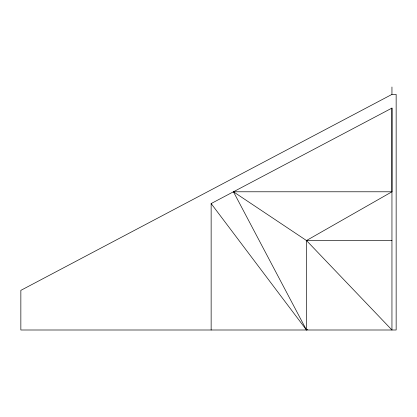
<?xml version="1.0" encoding="UTF-8"?>
<svg xmlns="http://www.w3.org/2000/svg" width="417" height="417" viewBox="0 0 417 417"><rect width="100%" height="100%" fill="white"/><g stroke="black" fill="none" stroke-linecap="round" stroke-linejoin="round"><path stroke-width="0.63" d="M233.452 191.784L306.479 240.526L391.949 329.998L391.949 108.092L211.143 203.564L306.479 329.998L306.479 240.526L391.949 191.784L233.452 191.784L306.479 329.998L307.71 329.592M391.949 94.409L20.85 290.368L20.85 329.998L396.15 329.998L396.15 94.409L391.949 94.409L391.949 87.002M306.479 240.526L391.949 240.526M391.949 108.045L391.949 191.82M211.143 203.564L211.143 329.998"/></g></svg>
